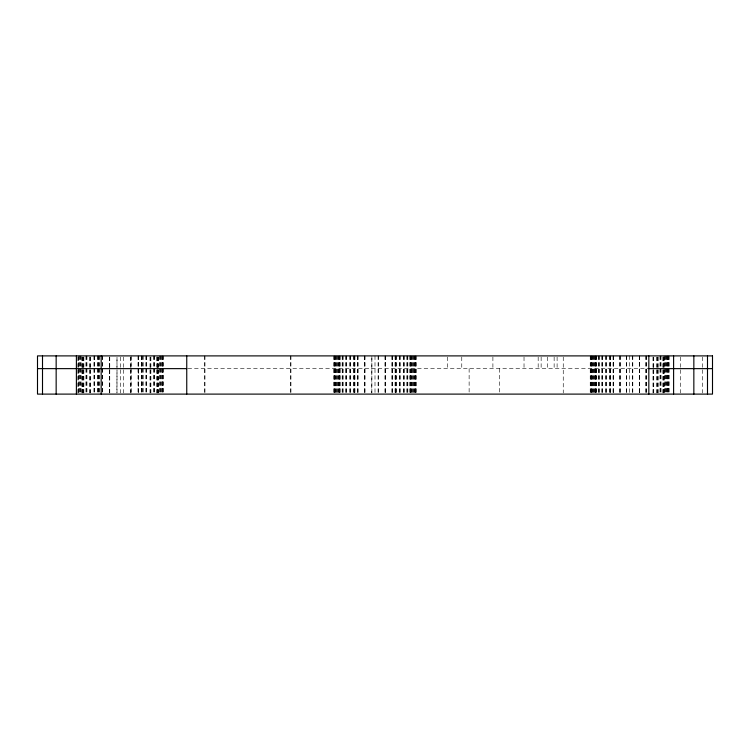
<?xml version="1.0" encoding="UTF-8"?>
<svg xmlns="http://www.w3.org/2000/svg" width="750" height="750" viewBox="0 0 750 750"><rect width="100%" height="100%" fill="white"/><g stroke="black" fill="none" stroke-linecap="round" stroke-linejoin="round"><path stroke-width="0.56" stroke-dasharray="3.75 2.81" d="M187.922 368.634L650.091 368.634M702.553 357.047L702.553 367.472M702.553 369.788L702.553 392.953M680.662 357.047L680.662 367.472M680.662 369.788L680.662 392.953M669.197 355.894L669.197 367.472M669.197 368.634L669.197 392.953M668.559 355.894L668.559 367.472M668.559 368.634L668.559 392.953M668.372 355.894L668.372 367.472M668.372 368.634L668.372 392.953M667.922 355.894L667.922 367.472M667.922 368.634L667.922 392.953M667.753 355.894L667.753 367.472M667.753 368.634L667.753 392.953M667.125 355.894L667.125 367.472M667.125 368.634L667.125 392.953M666.553 355.894L666.553 367.472M666.553 368.634L666.553 392.953M665.962 355.894L665.962 367.472M665.962 368.634L665.962 392.953M665.372 355.894L665.372 367.472M665.372 368.634L665.372 392.953M664.744 355.894L664.744 367.472M664.744 368.634L664.744 392.953M664.172 357.047L664.172 367.472M664.172 369.788L664.172 392.953M663.909 355.894L663.909 367.472M663.909 369.788L663.909 392.953M663.609 357.047L663.609 367.472M663.609 369.788L663.609 392.953M663.366 357.047L663.366 367.472M663.366 369.788L663.366 392.953M662.812 357.047L662.812 367.472M662.812 369.788L662.812 392.953M661.031 355.894L661.031 367.472M661.031 368.634L661.031 392.953M660.534 355.894L660.534 367.472M660.534 368.634L660.534 392.953M660.028 355.894L660.028 367.472M660.028 368.634L660.028 392.953M658.772 357.047L658.772 367.472M658.772 369.788L658.772 392.953M657.628 357.047L657.628 367.472M657.628 369.788L657.628 392.953M657.178 357.047L657.178 367.472M657.178 369.788L657.178 392.953M656.728 357.047L656.728 367.472M656.728 369.788L656.728 392.953M653.756 357.047L653.756 367.472M653.756 369.788L653.756 392.953M653.372 357.047L653.372 367.472M653.372 369.788L653.372 392.953M652.978 357.047L652.978 367.472M652.978 369.788L652.978 392.953M646.369 355.894L646.369 392.953M646.106 355.894L646.106 392.953M645.834 355.894L645.834 392.953M639.591 355.894L639.591 392.953M639.431 355.894L639.431 392.953M639.272 355.894L639.272 392.953M632.803 355.894L632.803 392.953M632.7 355.894L632.7 392.953M629.719 355.894L629.719 392.953M626.681 355.894L626.728 392.953M626.634 355.894L626.634 392.953M620.166 355.894L620.166 392.953M620.006 355.894L620.006 392.953M619.847 355.894L619.847 392.953M613.594 355.894L613.594 392.953M613.331 355.894L613.331 392.953M613.059 355.894L613.059 392.953M610.613 355.894L610.613 392.953M610.294 355.894L610.294 392.953M609.975 355.894L609.975 392.953M609.338 355.894L609.338 392.953M606.45 355.894L606.45 392.953M606.066 355.894L606.066 392.953M605.681 355.894L605.681 392.953M602.7 355.894L602.7 392.953M602.25 355.894L602.25 392.953M601.8 355.894L601.8 392.953M599.409 355.894L599.409 392.953M598.903 355.894L598.903 392.953M598.397 355.894L598.397 392.953M596.625 355.894L596.625 392.953M596.072 355.894L596.072 392.953M595.828 355.894L595.828 392.953M595.519 355.894L595.519 392.953M595.256 355.894L595.256 392.953M594.694 355.894L594.694 392.953M594.066 355.894L594.066 392.953M593.475 355.894L593.475 392.953M592.875 355.894L592.875 392.953M592.312 355.894L592.312 392.953M591.684 355.894L591.684 392.953M591.506 355.894L591.506 392.953M591.066 355.894L591.066 392.953M590.869 355.894L590.869 392.953M590.231 355.894L590.231 392.953M563.25 357.047L563.25 392.953M557.1 357.047L557.1 368.634M554.138 357.047L554.138 368.634M547.631 357.047L547.631 368.634M541.134 357.047L541.134 368.634M538.172 357.047L538.172 368.634M524.025 357.047L524.025 368.634M499.584 368.634L499.584 392.953M492.9 357.047L492.9 368.634M469.125 368.634L469.125 392.953M461.766 357.047L461.766 368.634M447.619 357.047L447.619 368.634M416.391 355.894L416.391 392.953M415.753 355.894L415.753 392.953M415.528 355.894L415.528 392.953M415.116 355.894L415.116 392.953M414.9 355.894L414.9 392.953M414.281 355.894L414.281 392.953M413.625 355.894L413.625 392.953M413.025 355.894L413.025 392.953M412.434 355.894L412.434 392.953M411.713 355.894L411.713 392.953M411.15 355.894L411.15 392.953M410.85 355.894L410.85 392.953M410.587 355.894L410.587 392.953M410.297 355.894L410.297 392.953M409.753 355.894L409.753 392.953M407.831 355.894L407.831 392.953M407.325 355.894L407.325 392.953M406.819 355.894L406.819 392.953M404.269 355.894L404.269 392.953M403.819 355.894L403.819 392.953M403.369 355.894L403.369 392.953M400.2 355.894L400.2 392.953M399.816 355.894L399.816 392.953M399.431 355.894L399.431 392.953M396.647 355.894L396.647 392.953M396.019 355.894L396.019 392.953M395.7 355.894L395.7 392.953M395.381 355.894L395.381 392.953M395.062 355.894L395.062 392.953M392.466 355.894L392.466 392.953M392.194 355.894L392.194 392.953M391.922 355.894L391.922 392.953M385.35 355.894L385.35 392.953M385.191 355.894L385.191 392.953M385.031 355.894L385.031 392.953M378.234 355.894L378.234 392.953M378.131 355.894L378.131 392.953M375 355.894L375 392.953M371.869 392.953L371.869 355.894L371.766 392.953M364.969 355.894L364.969 392.953M364.809 355.894L364.809 392.953M364.65 355.894L364.65 392.953M358.078 355.894L358.078 392.953M357.806 355.894L357.806 392.953M357.534 355.894L357.534 392.953M354.938 355.894L354.938 392.953M354.619 355.894L354.619 392.953M354.3 355.894L354.3 392.953M353.981 355.894L353.981 392.953M353.353 355.894L353.353 392.953M350.569 355.894L350.569 392.953M350.184 355.894L350.184 392.953M349.8 355.894L349.8 392.953M346.631 355.894L346.631 392.953M346.181 355.894L346.181 392.953M345.731 355.894L345.731 392.953M343.181 355.894L343.181 392.953M342.675 355.894L342.675 392.953M342.169 355.894L342.169 392.953M340.247 355.894L340.247 392.953M339.703 355.894L339.703 392.953M339.413 355.894L339.413 392.953M339.15 355.894L339.15 392.953M338.85 355.894L338.85 392.953M338.287 355.894L338.287 392.953M337.566 355.894L337.566 392.953M336.975 355.894L336.975 392.953M336.375 355.894L336.375 392.953M335.719 355.894L335.719 392.953M335.1 355.894L335.1 392.953M334.884 355.894L334.884 392.953M334.472 355.894L334.472 392.953M334.247 355.894L334.247 392.953M333.609 355.894L333.609 392.953M290.944 355.894L290.944 392.953M290.306 355.894L290.306 392.953M204.975 355.894L204.975 392.953M204.338 355.894L204.338 392.953M163.584 355.894L163.584 367.472M163.584 368.634L163.584 392.953M162.947 355.894L162.947 367.472M162.947 368.634L162.947 392.953M162.675 355.894L162.675 367.472M162.675 368.634L162.675 392.953M162.309 355.894L162.309 367.472M162.309 368.634L162.309 392.953M162.056 355.894L162.056 367.472M162.056 368.634L162.056 392.953M161.428 355.894L161.428 367.472M161.428 368.634L161.428 392.953M160.688 355.894L160.688 367.472M160.688 368.634L160.688 392.953M160.097 355.894L160.097 367.472M160.097 368.634L160.097 392.953M159.497 355.894L159.497 367.472M159.497 368.634L159.497 392.953M158.7 357.047L158.7 367.472M158.7 369.788L158.7 392.953M158.128 357.047L158.128 367.472M158.128 369.788L158.128 392.953M157.791 357.047L157.791 367.472M157.791 369.788L157.791 392.953M157.566 357.047L157.566 367.472M157.566 369.788L157.566 392.953M157.238 357.047L157.238 367.472M157.238 369.788L157.238 392.953M156.684 357.047L156.684 367.472M156.684 369.788L156.684 392.953M154.631 355.894L154.631 367.472M154.631 368.634L154.631 392.953M154.125 355.894L154.125 367.472M154.125 368.634L154.125 392.953M153.619 355.894L153.619 367.472M153.619 368.634L153.619 392.953M150.9 357.047L150.9 367.472M150.9 369.788L150.9 392.953M150.45 357.047L150.45 367.472M150.45 369.788L150.45 392.953M150 357.047L150 367.472M150 369.788L150 392.953M146.653 355.894L146.653 367.472M146.653 368.634L146.653 392.953M146.259 355.894L146.259 367.472M146.259 368.634L146.259 392.953M145.875 355.894L145.875 367.472M145.875 368.634L145.875 392.953M143.203 355.894L143.203 367.472M143.203 368.634L143.203 392.953M142.575 355.894L142.575 367.472M142.575 368.634L142.575 392.953M141.938 355.894L141.938 367.472M141.938 368.634L141.938 392.953M141.619 355.894L141.619 367.472M141.619 368.634L141.619 392.953M141.3 355.894L141.3 367.472M141.3 368.634L141.3 392.953M138.553 355.894L138.553 367.472M138.553 369.788L138.553 392.953M138.281 355.894L138.281 367.472M138.281 368.634L138.281 392.953M138.009 355.894L138.009 367.472M138.009 368.634L138.009 392.953M131.109 355.894L131.109 367.472M131.109 368.634L131.109 392.953M130.95 357.047L130.95 367.472M130.95 369.788L130.95 392.953M130.791 357.047L130.791 367.472M130.791 369.788L130.791 392.953M123.666 357.047L123.563 367.472M123.563 369.788L123.666 392.953M120.281 357.047L120.281 367.472M120.281 369.788L120.281 392.953M109.772 357.047L109.772 367.472M109.772 369.788L109.772 392.953M109.612 357.047L109.612 367.472M109.612 369.788L109.612 392.953M109.453 357.047L109.453 367.472M109.453 369.788L109.453 392.953M102.553 355.894L102.553 367.472M102.553 368.634L102.553 392.953M102.281 355.894L102.281 367.472M102.281 368.634L102.281 392.953M99.272 355.894L99.272 367.472M99.272 368.634L99.272 392.953M98.953 355.894L98.953 367.472M98.953 368.634L98.953 392.953M98.634 355.894L98.634 367.472M98.634 368.634L98.634 392.953M97.997 355.894L97.997 367.472M97.997 368.634L97.997 392.953M97.359 355.894L97.359 367.472M97.359 368.634L97.359 392.953M94.697 355.894L94.697 367.472M94.697 368.634L94.697 392.953M94.303 355.894L94.303 367.472M94.303 368.634L94.303 392.953M93.919 355.894L93.919 367.472M93.919 368.634L93.919 392.953M90.562 357.047L90.562 367.472M90.562 369.788L90.562 392.953M90.113 357.047L90.113 367.472M90.113 369.788L90.113 392.953M89.662 357.047L89.662 367.472M89.662 369.788L89.662 392.953M86.944 355.894L86.944 367.472M86.944 368.634L86.944 392.953M86.438 355.894L86.438 367.472M86.438 368.634L86.438 392.953M85.931 355.894L85.931 367.472M85.931 368.634L85.931 392.953M83.878 357.047L83.878 367.472M83.878 369.788L83.878 392.953M83.325 357.047L83.325 367.472M83.325 369.788L83.325 392.953M82.997 357.047L82.997 367.472M82.997 369.788L82.997 392.953M82.772 357.047L82.772 367.472M82.772 369.788L82.772 392.953M82.434 357.047L82.434 367.472M82.434 369.788L82.434 392.953M81.872 357.047L81.872 367.472M81.872 369.788L81.872 392.953M81.066 355.894L81.066 367.472M81.066 368.634L81.066 392.953M80.475 355.894L80.475 367.472M80.475 368.634L80.475 392.953M79.875 355.894L79.875 367.472M79.875 368.634L79.875 392.953M79.134 355.894L79.134 367.472M79.134 368.634L79.134 392.953M78.506 357.047L78.506 367.472M78.506 369.788L78.506 392.953M78.253 355.894L78.253 367.472M78.253 368.634L78.253 392.953M77.888 357.047L77.888 367.472M77.888 369.788L77.888 392.953M117 367.472L117 357.047L116.953 367.472M117 392.953L117 369.788L116.897 392.953"/><path stroke-width="1.12" d="M37.5 368.634L186.75 368.634M648.825 368.634L712.5 368.634M707.494 355.894L707.494 394.106M693.844 355.894L693.844 394.106M673.603 355.894L673.603 394.106M648.825 355.894L648.825 394.106M186.75 355.894L186.75 394.106M101.175 355.894L101.175 394.106M76.397 355.894L76.397 394.106M56.156 355.894L56.156 394.106M42.506 355.894L42.506 394.106M712.5 355.894L37.5 355.894L37.5 394.106L712.5 394.106L712.5 355.894"/></g></svg>
